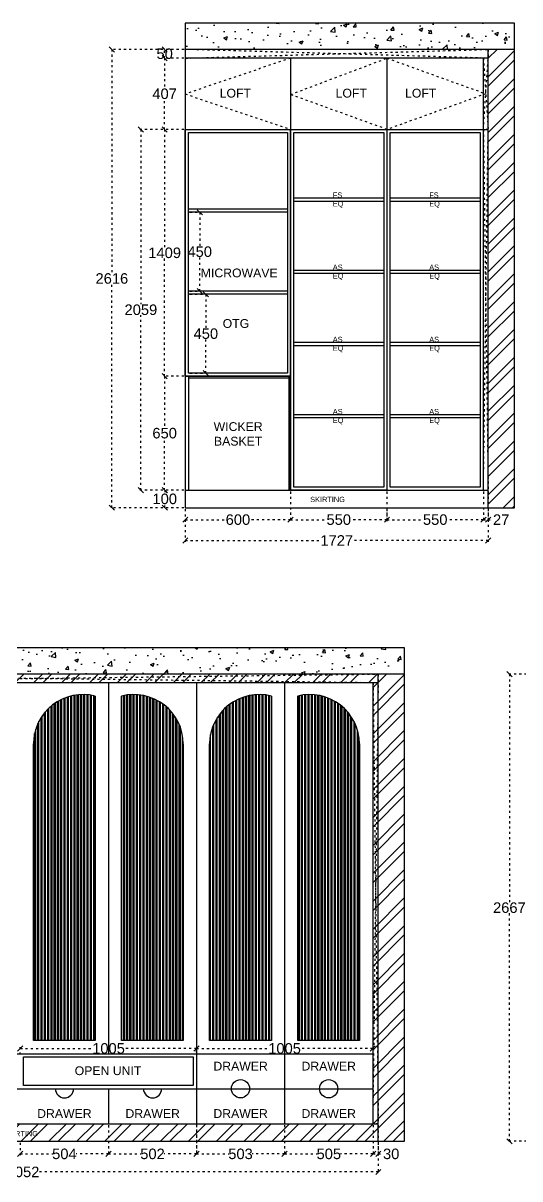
# Model space of a CAD drawing. Header units: millimetres. Extents: x 220712 to 1505573, y -354410 to 241923.
# Drawn here: x 273104 to 275936, y 112824 to 119421 of the extents above; entities that cross this region are included whole.
import ezdxf

# ---------------------------------------------------------------- set-up
doc = ezdxf.new("R2010")
doc.units = ezdxf.units.MM
doc.header["$MEASUREMENT"] = 0
doc.linetypes.add('ACAD_ISO03W100', pattern=[30, 12, -18])
doc.layers.add('Walls', color=253, linetype='Continuous')
doc.layers.add('Words', color=7, linetype='Continuous')
doc.styles.get("Standard").update_dxf_attribs({"font": 'arial.ttf'})
doc.dimstyles.get("Standard").update_dxf_attribs({"dimtxt": 60, "dimasz": 30, "dimexe": 7.75, "dimexo": 8.13, "dimgap": 0.63, "dimtad": 0, "dimtih": 1, "dimtoh": 1, "dimdec": 0, "dimzin": 0, "dimtxsty": 'Standard', "dimblk": 'OBLIQUE', "dimcen": 2.25, "dimclrd": 1, "dimclre": 1, "dimclrt": 1, "dimadec": 0, "dimazin": 0, "dimtfac": 1, "dimtdec": 0, "dimtofl": 0, "dimtmove": 0, "dimatfit": 3, "dimfxl": 1, "dimtolj": 1, "dimtzin": 0, "dimlwd": 30, "dimarcsym": 0})

# ---------------------------------------------------------------- blocks, each defined once
blk = doc.blocks.new('_Oblique')
at = {"color": 0, "linetype": 'ByBlock', "lineweight": -2}
blk.add_line((-0.5, -0.5), (0.5, 0.5), dxfattribs=at)
blk = doc.blocks.new('*D614')
at = {"layer": 'Defpoints', "color": 0, "linetype": 'ACAD_ISO03W100', "transparency": 16777216}
for p in [(273910.5, 118814), (274028.5, 118814), (274028.5, 117405)]:
    blk.add_point(p, dxfattribs=at)
at = {"layer": 'Walls', "color": 1, "linetype": 'ACAD_ISO03W100', "lineweight": -2, "transparency": 16777216}
for p, q in [((274020.4, 118814), (273902.8, 118814)), ((274020.4, 117405), (273902.8, 117405))]:
    blk.add_line(p, q, dxfattribs=at)
at = {"layer": 'Walls', "color": 1, "linetype": 'ACAD_ISO03W100', "lineweight": 30, "transparency": 16777216}
for p, q in [((273910.5, 118814), (273910.5, 118140.8)), ((273910.5, 117405), (273910.5, 118078.2))]:
    blk.add_line(p, q, dxfattribs=at)
at = {"layer": 'Walls', "color": 1, "linetype": 'ACAD_ISO03W100', "lineweight": 30, "transparency": 16777216, "xscale": 30, "yscale": 30, "zscale": 30}
for p, rotation in [((273910.5, 118814), 90), ((273910.5, 117405), 270)]:
    blk.add_blockref('_Oblique', p, dxfattribs=dict(at, rotation=rotation))
at = {"layer": 'Walls', "color": 1, "linetype": 'ACAD_ISO03W100', "transparency": 16777216, "insert": (273910.5, 118109.5), "char_height": 60, "attachment_point": 5}
blk.add_mtext('\\A1;1409', dxfattribs=at)
blk = doc.blocks.new('*D615')
at = {"layer": 'Defpoints', "color": 0, "linetype": 'ACAD_ISO03W100', "transparency": 16777216}
for p in [(274028.5, 117405), (273910.5, 116755), (274028.5, 116755)]:
    blk.add_point(p, dxfattribs=at)
at = {"layer": 'Walls', "color": 1, "linetype": 'ACAD_ISO03W100', "lineweight": -2, "transparency": 16777216}
for p, q in [((274020.4, 117405), (273902.8, 117405)), ((274020.4, 116755), (273902.8, 116755))]:
    blk.add_line(p, q, dxfattribs=at)
at = {"layer": 'Walls', "color": 1, "linetype": 'ACAD_ISO03W100', "lineweight": 30, "transparency": 16777216}
for p, q in [((273910.5, 117405), (273910.5, 117111.3)), ((273910.5, 116755), (273910.5, 117048.7))]:
    blk.add_line(p, q, dxfattribs=at)
at = {"layer": 'Walls', "color": 1, "linetype": 'ACAD_ISO03W100', "lineweight": 30, "transparency": 16777216, "xscale": 30, "yscale": 30, "zscale": 30}
for p, rotation in [((273910.5, 117405), 90), ((273910.5, 116755), 270)]:
    blk.add_blockref('_Oblique', p, dxfattribs=dict(at, rotation=rotation))
at = {"layer": 'Walls', "color": 1, "linetype": 'ACAD_ISO03W100', "transparency": 16777216, "insert": (273910.5, 117080), "char_height": 60, "attachment_point": 5}
blk.add_mtext('\\A1;650', dxfattribs=at)
blk = doc.blocks.new('*D616')
at = {"layer": 'Defpoints', "color": 0, "linetype": 'ACAD_ISO03W100', "transparency": 16777216}
for p in [(274028.5, 116755), (273911, 116655), (274028.5, 116655)]:
    blk.add_point(p, dxfattribs=at)
at = {"layer": 'Walls', "color": 1, "linetype": 'ACAD_ISO03W100', "lineweight": -2, "transparency": 16777216}
for p, q in [((274020.4, 116755), (273903.3, 116755)), ((274020.4, 116655), (273903.3, 116655))]:
    blk.add_line(p, q, dxfattribs=at)
at = {"layer": 'Walls', "color": 1, "linetype": 'ACAD_ISO03W100', "lineweight": 30, "transparency": 16777216}
for p, q in [((273911, 116755), (273911, 116736.3)), ((273911, 116655), (273911, 116673.7))]:
    blk.add_line(p, q, dxfattribs=at)
at = {"layer": 'Walls', "color": 1, "linetype": 'ACAD_ISO03W100', "lineweight": 30, "transparency": 16777216, "xscale": 30, "yscale": 30, "zscale": 30}
for p, rotation in [((273911, 116755), 90), ((273911, 116655), 270)]:
    blk.add_blockref('_Oblique', p, dxfattribs=dict(at, rotation=rotation))
at = {"layer": 'Walls', "color": 1, "linetype": 'ACAD_ISO03W100', "transparency": 16777216, "insert": (273911, 116705), "char_height": 60, "attachment_point": 5}
blk.add_mtext('\\A1;100', dxfattribs=at)
blk = doc.blocks.new('*D617')
at = {"layer": 'Defpoints', "color": 0, "linetype": 'ACAD_ISO03W100', "transparency": 16777216}
for p in [(274628.5, 116755), (274028.5, 116655), (274628.5, 116586.5)]:
    blk.add_point(p, dxfattribs=at)
at = {"layer": 'Walls', "color": 1, "linetype": 'ACAD_ISO03W100', "lineweight": -2, "transparency": 16777216}
for p, q in [((274628.5, 116746.9), (274628.5, 116578.8)), ((274028.5, 116646.9), (274028.5, 116578.8))]:
    blk.add_line(p, q, dxfattribs=at)
at = {"layer": 'Walls', "color": 1, "linetype": 'ACAD_ISO03W100', "lineweight": 30, "transparency": 16777216}
for p, q in [((274028.5, 116586.5), (274261.5, 116586.5)), ((274628.5, 116586.5), (274395.5, 116586.5))]:
    blk.add_line(p, q, dxfattribs=at)
at = {"layer": 'Walls', "color": 1, "linetype": 'ACAD_ISO03W100', "lineweight": 30, "transparency": 16777216, "xscale": 30, "yscale": 30, "zscale": 30, "rotation": 180}
blk.add_blockref('_Oblique', (274028.5, 116586.5), dxfattribs=at)
at = {"layer": 'Walls', "color": 1, "linetype": 'ACAD_ISO03W100', "lineweight": 30, "transparency": 16777216, "xscale": 30, "yscale": 30, "zscale": 30}
blk.add_blockref('_Oblique', (274628.5, 116586.5), dxfattribs=at)
at = {"layer": 'Walls', "color": 1, "linetype": 'ACAD_ISO03W100', "transparency": 16777216, "insert": (274328.5, 116586.5), "char_height": 60, "attachment_point": 5}
blk.add_mtext('\\A1;600', dxfattribs=at)
blk = doc.blocks.new('*D618')
at = {"layer": 'Defpoints', "color": 0, "linetype": 'ACAD_ISO03W100', "transparency": 16777216}
for p in [(274628.5, 116755), (275178.5, 116755), (275178.5, 116586.5)]:
    blk.add_point(p, dxfattribs=at)
at = {"layer": 'Walls', "color": 1, "linetype": 'ACAD_ISO03W100', "lineweight": -2, "transparency": 16777216}
for p, q in [((274628.5, 116746.9), (274628.5, 116578.8)), ((275178.5, 116746.9), (275178.5, 116578.8))]:
    blk.add_line(p, q, dxfattribs=at)
at = {"layer": 'Walls', "color": 1, "linetype": 'ACAD_ISO03W100', "lineweight": 30, "transparency": 16777216}
for p, q in [((274628.5, 116586.5), (274836.7, 116586.5)), ((275178.5, 116586.5), (274970.3, 116586.5))]:
    blk.add_line(p, q, dxfattribs=at)
at = {"layer": 'Walls', "color": 1, "linetype": 'ACAD_ISO03W100', "lineweight": 30, "transparency": 16777216, "xscale": 30, "yscale": 30, "zscale": 30, "rotation": 180}
blk.add_blockref('_Oblique', (274628.5, 116586.5), dxfattribs=at)
at = {"layer": 'Walls', "color": 1, "linetype": 'ACAD_ISO03W100', "lineweight": 30, "transparency": 16777216, "xscale": 30, "yscale": 30, "zscale": 30}
blk.add_blockref('_Oblique', (275178.5, 116586.5), dxfattribs=at)
at = {"layer": 'Walls', "color": 1, "linetype": 'ACAD_ISO03W100', "transparency": 16777216, "insert": (274903.5, 116586.5), "char_height": 60, "attachment_point": 5}
blk.add_mtext('\\A1;550', dxfattribs=at)
blk = doc.blocks.new('*D619')
at = {"layer": 'Defpoints', "color": 0, "linetype": 'ACAD_ISO03W100', "transparency": 16777216}
for p in [(275728.5, 116755), (275178.5, 116655), (275728.5, 116586.5)]:
    blk.add_point(p, dxfattribs=at)
at = {"layer": 'Walls', "color": 1, "linetype": 'ACAD_ISO03W100', "lineweight": -2, "transparency": 16777216}
for p, q in [((275728.5, 116746.9), (275728.5, 116578.8)), ((275178.5, 116646.9), (275178.5, 116578.8))]:
    blk.add_line(p, q, dxfattribs=at)
at = {"layer": 'Walls', "color": 1, "linetype": 'ACAD_ISO03W100', "lineweight": 30, "transparency": 16777216}
for p, q in [((275178.5, 116586.5), (275386.7, 116586.5)), ((275728.5, 116586.5), (275520.3, 116586.5))]:
    blk.add_line(p, q, dxfattribs=at)
at = {"layer": 'Walls', "color": 1, "linetype": 'ACAD_ISO03W100', "lineweight": 30, "transparency": 16777216, "xscale": 30, "yscale": 30, "zscale": 30, "rotation": 180}
blk.add_blockref('_Oblique', (275178.5, 116586.5), dxfattribs=at)
at = {"layer": 'Walls', "color": 1, "linetype": 'ACAD_ISO03W100', "lineweight": 30, "transparency": 16777216, "xscale": 30, "yscale": 30, "zscale": 30}
blk.add_blockref('_Oblique', (275728.5, 116586.5), dxfattribs=at)
at = {"layer": 'Walls', "color": 1, "linetype": 'ACAD_ISO03W100', "transparency": 16777216, "insert": (275453.5, 116586.5), "char_height": 60, "attachment_point": 5}
blk.add_mtext('\\A1;550', dxfattribs=at)
blk = doc.blocks.new('*D620')
at = {"layer": 'Defpoints', "color": 0, "linetype": 'ACAD_ISO03W100', "transparency": 16777216}
for p in [(275728.5, 116755), (275755.5, 116755), (275755.5, 116586.5)]:
    blk.add_point(p, dxfattribs=at)
at = {"layer": 'Walls', "color": 1, "linetype": 'ACAD_ISO03W100', "lineweight": -2, "transparency": 16777216}
for p, q in [((275728.5, 116746.9), (275728.5, 116578.8)), ((275755.5, 116746.9), (275755.5, 116578.8))]:
    blk.add_line(p, q, dxfattribs=at)
at = {"layer": 'Walls', "color": 1, "linetype": 'ACAD_ISO03W100', "lineweight": 30, "transparency": 16777216}
for p, q in [((275728.5, 116586.5), (275755.5, 116586.5)), ((275755.5, 116586.5), (275785.5, 116586.5))]:
    blk.add_line(p, q, dxfattribs=at)
at = {"layer": 'Walls', "color": 1, "linetype": 'ACAD_ISO03W100', "lineweight": 30, "transparency": 16777216, "xscale": 30, "yscale": 30, "zscale": 30, "rotation": 180}
blk.add_blockref('_Oblique', (275728.5, 116586.5), dxfattribs=at)
at = {"layer": 'Walls', "color": 1, "linetype": 'ACAD_ISO03W100', "lineweight": 30, "transparency": 16777216, "xscale": 30, "yscale": 30, "zscale": 30}
blk.add_blockref('_Oblique', (275755.5, 116586.5), dxfattribs=at)
at = {"layer": 'Walls', "color": 1, "linetype": 'ACAD_ISO03W100', "transparency": 16777216, "insert": (275829.6, 116586.5), "char_height": 60, "attachment_point": 5}
blk.add_mtext('\\A1;27', dxfattribs=at)
blk = doc.blocks.new('*D621')
at = {"layer": 'Defpoints', "color": 0, "linetype": 'ACAD_ISO03W100', "transparency": 16777216}
for p in [(273910.5, 119221), (274028.5, 119221), (274028.5, 118814)]:
    blk.add_point(p, dxfattribs=at)
at = {"layer": 'Walls', "color": 1, "linetype": 'ACAD_ISO03W100', "lineweight": -2, "transparency": 16777216}
for p, q in [((274020.4, 119221), (273902.8, 119221)), ((274020.4, 118814), (273902.8, 118814))]:
    blk.add_line(p, q, dxfattribs=at)
at = {"layer": 'Walls', "color": 1, "linetype": 'ACAD_ISO03W100', "lineweight": 30, "transparency": 16777216}
for p, q in [((273910.5, 119221), (273910.5, 119048.8)), ((273910.5, 118814), (273910.5, 118986.2))]:
    blk.add_line(p, q, dxfattribs=at)
at = {"layer": 'Walls', "color": 1, "linetype": 'ACAD_ISO03W100', "lineweight": 30, "transparency": 16777216, "xscale": 30, "yscale": 30, "zscale": 30}
for p, rotation in [((273910.5, 119221), 90), ((273910.5, 118814), 270)]:
    blk.add_blockref('_Oblique', p, dxfattribs=dict(at, rotation=rotation))
at = {"layer": 'Walls', "color": 1, "linetype": 'ACAD_ISO03W100', "transparency": 16777216, "insert": (273910.5, 119017.5), "char_height": 60, "attachment_point": 5}
blk.add_mtext('\\A1;407', dxfattribs=at)
blk = doc.blocks.new('*D612')
at = {"layer": 'Defpoints', "color": 0, "linetype": 'ACAD_ISO03W100', "transparency": 16777216}
for p in [(273910.5, 119271), (274028.5, 119221), (274029.9, 119271)]:
    blk.add_point(p, dxfattribs=at)
at = {"layer": 'Walls', "color": 1, "linetype": 'ACAD_ISO03W100', "lineweight": -2, "transparency": 16777216}
for p, q in [((274021.8, 119271), (273902.8, 119271)), ((274020.4, 119221), (273902.8, 119221))]:
    blk.add_line(p, q, dxfattribs=at)
at = {"layer": 'Walls', "color": 1, "linetype": 'ACAD_ISO03W100', "lineweight": 30, "transparency": 16777216}
blk.add_line((273910.5, 119221), (273910.5, 119271), dxfattribs=at)
at = {"layer": 'Walls', "color": 1, "linetype": 'ACAD_ISO03W100', "lineweight": 30, "transparency": 16777216, "xscale": 30, "yscale": 30, "zscale": 30}
for p, rotation in [((273910.5, 119271), 90), ((273910.5, 119221), 270)]:
    blk.add_blockref('_Oblique', p, dxfattribs=dict(at, rotation=rotation))
at = {"layer": 'Walls', "color": 1, "linetype": 'ACAD_ISO03W100', "transparency": 16777216, "insert": (273910.5, 119246), "char_height": 60, "attachment_point": 5}
blk.add_mtext('\\A1;50', dxfattribs=at)
blk = doc.blocks.new('*D611')
at = {"layer": 'Defpoints', "color": 0, "linetype": 'ACAD_ISO03W100', "transparency": 16777216}
for p in [(274028.5, 118814), (273775, 116755), (274028.5, 116755)]:
    blk.add_point(p, dxfattribs=at)
at = {"layer": 'Walls', "color": 1, "linetype": 'ACAD_ISO03W100', "lineweight": -2, "transparency": 16777216}
for p, q in [((274020.4, 118814), (273767.3, 118814)), ((274020.4, 116755), (273767.3, 116755))]:
    blk.add_line(p, q, dxfattribs=at)
at = {"layer": 'Walls', "color": 1, "linetype": 'ACAD_ISO03W100', "lineweight": 30, "transparency": 16777216}
for p, q in [((273775, 118814), (273775, 117815.8)), ((273775, 116755), (273775, 117753.2))]:
    blk.add_line(p, q, dxfattribs=at)
at = {"layer": 'Walls', "color": 1, "linetype": 'ACAD_ISO03W100', "lineweight": 30, "transparency": 16777216, "xscale": 30, "yscale": 30, "zscale": 30}
for p, rotation in [((273775, 118814), 90), ((273775, 116755), 270)]:
    blk.add_blockref('_Oblique', p, dxfattribs=dict(at, rotation=rotation))
at = {"layer": 'Walls', "color": 1, "linetype": 'ACAD_ISO03W100', "transparency": 16777216, "insert": (273775, 117784.5), "char_height": 60, "attachment_point": 5}
blk.add_mtext('\\A1;2059', dxfattribs=at)
blk = doc.blocks.new('*D613')
at = {"layer": 'Defpoints', "color": 0, "linetype": 'ACAD_ISO03W100', "transparency": 16777216}
for p in [(273609.5, 119271), (274028.5, 119271), (274028.5, 116655)]:
    blk.add_point(p, dxfattribs=at)
at = {"layer": 'Walls', "color": 1, "linetype": 'ACAD_ISO03W100', "lineweight": -2, "transparency": 16777216}
for p, q in [((274020.4, 119271), (273601.8, 119271)), ((274020.4, 116655), (273601.8, 116655))]:
    blk.add_line(p, q, dxfattribs=at)
at = {"layer": 'Walls', "color": 1, "linetype": 'ACAD_ISO03W100', "lineweight": 30, "transparency": 16777216}
for p, q in [((273609.5, 119271), (273609.5, 117994.3)), ((273609.5, 116655), (273609.5, 117931.7))]:
    blk.add_line(p, q, dxfattribs=at)
at = {"layer": 'Walls', "color": 1, "linetype": 'ACAD_ISO03W100', "lineweight": 30, "transparency": 16777216, "xscale": 30, "yscale": 30, "zscale": 30}
for p, rotation in [((273609.5, 119271), 90), ((273609.5, 116655), 270)]:
    blk.add_blockref('_Oblique', p, dxfattribs=dict(at, rotation=rotation))
at = {"layer": 'Walls', "color": 1, "linetype": 'ACAD_ISO03W100', "transparency": 16777216, "insert": (273609.5, 117963), "char_height": 60, "attachment_point": 5}
blk.add_mtext('\\A1;2616', dxfattribs=at)
blk = doc.blocks.new('*D623')
at = {"layer": 'Defpoints', "color": 0, "linetype": 'ACAD_ISO03W100', "transparency": 16777216}
for p in [(274028.5, 116655), (275755.5, 116655), (275755.5, 116468)]:
    blk.add_point(p, dxfattribs=at)
at = {"layer": 'Walls', "color": 1, "linetype": 'ACAD_ISO03W100', "lineweight": -2, "transparency": 16777216}
for p, q in [((274028.5, 116646.9), (274028.5, 116460.2)), ((275755.5, 116646.9), (275755.5, 116460.2))]:
    blk.add_line(p, q, dxfattribs=at)
at = {"layer": 'Walls', "color": 1, "linetype": 'ACAD_ISO03W100', "lineweight": 30, "transparency": 16777216}
for p, q in [((274028.5, 116468), (274804.6, 116468)), ((275755.5, 116468), (274979.4, 116468))]:
    blk.add_line(p, q, dxfattribs=at)
at = {"layer": 'Walls', "color": 1, "linetype": 'ACAD_ISO03W100', "lineweight": 30, "transparency": 16777216, "xscale": 30, "yscale": 30, "zscale": 30, "rotation": 180}
blk.add_blockref('_Oblique', (274028.5, 116468), dxfattribs=at)
at = {"layer": 'Walls', "color": 1, "linetype": 'ACAD_ISO03W100', "lineweight": 30, "transparency": 16777216, "xscale": 30, "yscale": 30, "zscale": 30}
blk.add_blockref('_Oblique', (275755.5, 116468), dxfattribs=at)
at = {"layer": 'Walls', "color": 1, "linetype": 'ACAD_ISO03W100', "transparency": 16777216, "insert": (274892, 116468), "char_height": 60, "attachment_point": 5}
blk.add_mtext('\\A1;1727', dxfattribs=at)
blk = doc.blocks.new('*D747')
at = {"layer": 'Defpoints', "color": 0, "linetype": 'ACAD_ISO03W100', "transparency": 16777216}
for p in [(273590.5, 113138), (273087, 113038), (273590.5, 112966)]:
    blk.add_point(p, dxfattribs=at)
at = {"layer": 'Walls', "color": 1, "linetype": 'ACAD_ISO03W100', "lineweight": -2, "transparency": 16777216}
for p, q in [((273590.5, 113129.87), (273590.5, 112958.25)), ((273087, 113029.87), (273087, 112958.25))]:
    blk.add_line(p, q, dxfattribs=at)
at = {"layer": 'Walls', "color": 1, "linetype": 'ACAD_ISO03W100', "lineweight": 30, "transparency": 16777216}
for p, q in [((273087, 112966), (273271.960382, 112966)), ((273590.5, 112966), (273405.539618, 112966))]:
    blk.add_line(p, q, dxfattribs=at)
at = {"layer": 'Walls', "color": 1, "linetype": 'ACAD_ISO03W100', "lineweight": 30, "transparency": 16777216, "xscale": 30, "yscale": 30, "zscale": 30, "rotation": 180}
blk.add_blockref('_Oblique', (273087, 112966), dxfattribs=at)
at = {"layer": 'Walls', "color": 1, "linetype": 'ACAD_ISO03W100', "lineweight": 30, "transparency": 16777216, "xscale": 30, "yscale": 30, "zscale": 30}
blk.add_blockref('_Oblique', (273590.5, 112966), dxfattribs=at)
at = {"layer": 'Walls', "color": 1, "linetype": 'ACAD_ISO03W100', "transparency": 16777216, "insert": (273338.75, 112966), "char_height": 60, "attachment_point": 5}
blk.add_mtext('\\A1;504', dxfattribs=at)
blk = doc.blocks.new('*D748')
at = {"layer": 'Defpoints', "color": 0, "linetype": 'ACAD_ISO03W100', "transparency": 16777216}
for p in [(274092, 113234.3), (273590.5, 113138), (274092, 112966)]:
    blk.add_point(p, dxfattribs=at)
at = {"layer": 'Walls', "color": 1, "linetype": 'ACAD_ISO03W100', "lineweight": -2, "transparency": 16777216}
for p, q in [((274092, 113226.1), (274092, 112958.2)), ((273590.5, 113129.9), (273590.5, 112958.2))]:
    blk.add_line(p, q, dxfattribs=at)
at = {"layer": 'Walls', "color": 1, "linetype": 'ACAD_ISO03W100', "lineweight": 30, "transparency": 16777216}
for p, q in [((273590.5, 112966), (273774.6, 112966)), ((274092, 112966), (273907.9, 112966))]:
    blk.add_line(p, q, dxfattribs=at)
at = {"layer": 'Walls', "color": 1, "linetype": 'ACAD_ISO03W100', "lineweight": 30, "transparency": 16777216, "xscale": 30, "yscale": 30, "zscale": 30, "rotation": 180}
blk.add_blockref('_Oblique', (273590.5, 112966), dxfattribs=at)
at = {"layer": 'Walls', "color": 1, "linetype": 'ACAD_ISO03W100', "lineweight": 30, "transparency": 16777216, "xscale": 30, "yscale": 30, "zscale": 30}
blk.add_blockref('_Oblique', (274092, 112966), dxfattribs=at)
at = {"layer": 'Walls', "color": 1, "linetype": 'ACAD_ISO03W100', "transparency": 16777216, "insert": (273841.3, 112966), "char_height": 60, "attachment_point": 5}
blk.add_mtext('\\A1;502', dxfattribs=at)
blk = doc.blocks.new('*D749')
at = {"layer": 'Defpoints', "color": 0, "linetype": 'ACAD_ISO03W100', "transparency": 16777216}
for p in [(274092, 113138), (274594.5, 113138), (274594.5, 112966)]:
    blk.add_point(p, dxfattribs=at)
at = {"layer": 'Walls', "color": 1, "linetype": 'ACAD_ISO03W100', "lineweight": -2, "transparency": 16777216}
for p, q in [((274092, 113129.9), (274092, 112958.2)), ((274594.5, 113129.9), (274594.5, 112958.2))]:
    blk.add_line(p, q, dxfattribs=at)
at = {"layer": 'Walls', "color": 1, "linetype": 'ACAD_ISO03W100', "lineweight": 30, "transparency": 16777216}
for p, q in [((274092, 112966), (274276.3, 112966)), ((274594.5, 112966), (274410.2, 112966))]:
    blk.add_line(p, q, dxfattribs=at)
at = {"layer": 'Walls', "color": 1, "linetype": 'ACAD_ISO03W100', "lineweight": 30, "transparency": 16777216, "xscale": 30, "yscale": 30, "zscale": 30, "rotation": 180}
blk.add_blockref('_Oblique', (274092, 112966), dxfattribs=at)
at = {"layer": 'Walls', "color": 1, "linetype": 'ACAD_ISO03W100', "lineweight": 30, "transparency": 16777216, "xscale": 30, "yscale": 30, "zscale": 30}
blk.add_blockref('_Oblique', (274594.5, 112966), dxfattribs=at)
at = {"layer": 'Walls', "color": 1, "linetype": 'ACAD_ISO03W100', "transparency": 16777216, "insert": (274343.3, 112966), "char_height": 60, "attachment_point": 5}
blk.add_mtext('\\A1;503', dxfattribs=at)
blk = doc.blocks.new('*D750')
at = {"layer": 'Defpoints', "color": 0, "linetype": 'ACAD_ISO03W100', "transparency": 16777216}
for p in [(274594.5, 113138), (275099, 113138), (275099, 112966)]:
    blk.add_point(p, dxfattribs=at)
at = {"layer": 'Walls', "color": 1, "linetype": 'ACAD_ISO03W100', "lineweight": -2, "transparency": 16777216}
for p, q in [((274594.5, 113129.9), (274594.5, 112958.2)), ((275099, 113129.9), (275099, 112958.2))]:
    blk.add_line(p, q, dxfattribs=at)
at = {"layer": 'Walls', "color": 1, "linetype": 'ACAD_ISO03W100', "lineweight": 30, "transparency": 16777216}
for p, q in [((274594.5, 112966), (274779.6, 112966)), ((275099, 112966), (274913.9, 112966))]:
    blk.add_line(p, q, dxfattribs=at)
at = {"layer": 'Walls', "color": 1, "linetype": 'ACAD_ISO03W100', "lineweight": 30, "transparency": 16777216, "xscale": 30, "yscale": 30, "zscale": 30, "rotation": 180}
blk.add_blockref('_Oblique', (274594.5, 112966), dxfattribs=at)
at = {"layer": 'Walls', "color": 1, "linetype": 'ACAD_ISO03W100', "lineweight": 30, "transparency": 16777216, "xscale": 30, "yscale": 30, "zscale": 30}
blk.add_blockref('_Oblique', (275099, 112966), dxfattribs=at)
at = {"layer": 'Walls', "color": 1, "linetype": 'ACAD_ISO03W100', "transparency": 16777216, "insert": (274846.8, 112966), "char_height": 60, "attachment_point": 5}
blk.add_mtext('\\A1;505', dxfattribs=at)
blk = doc.blocks.new('*D751')
at = {"layer": 'Defpoints', "color": 0, "linetype": 'ACAD_ISO03W100', "transparency": 16777216}
for p in [(275099, 113138), (275129, 113138), (275129, 112966)]:
    blk.add_point(p, dxfattribs=at)
at = {"layer": 'Walls', "color": 1, "linetype": 'ACAD_ISO03W100', "lineweight": -2, "transparency": 16777216}
for p, q in [((275099, 113129.9), (275099, 112958.2)), ((275129, 113129.9), (275129, 112958.2))]:
    blk.add_line(p, q, dxfattribs=at)
at = {"layer": 'Walls', "color": 1, "linetype": 'ACAD_ISO03W100', "lineweight": 30, "transparency": 16777216}
for p, q in [((275099, 112966), (275129, 112966)), ((275129, 112966), (275159, 112966))]:
    blk.add_line(p, q, dxfattribs=at)
at = {"layer": 'Walls', "color": 1, "linetype": 'ACAD_ISO03W100', "lineweight": 30, "transparency": 16777216, "xscale": 30, "yscale": 30, "zscale": 30, "rotation": 180}
blk.add_blockref('_Oblique', (275099, 112966), dxfattribs=at)
at = {"layer": 'Walls', "color": 1, "linetype": 'ACAD_ISO03W100', "lineweight": 30, "transparency": 16777216, "xscale": 30, "yscale": 30, "zscale": 30}
blk.add_blockref('_Oblique', (275129, 112966), dxfattribs=at)
at = {"layer": 'Walls', "color": 1, "linetype": 'ACAD_ISO03W100', "transparency": 16777216, "insert": (275202.5, 112966), "char_height": 60, "attachment_point": 5}
blk.add_mtext('\\A1;30', dxfattribs=at)
blk = doc.blocks.new('*D752')
at = {"layer": 'Defpoints', "color": 0, "linetype": 'ACAD_ISO03W100', "transparency": 16777216}
for p in [(271077, 113038), (275129, 113038), (275129, 112863)]:
    blk.add_point(p, dxfattribs=at)
at = {"layer": 'Walls', "color": 1, "linetype": 'ACAD_ISO03W100', "lineweight": -2, "transparency": 16777216}
for p, q in [((271077, 113029.9), (271077, 112855.2)), ((275129, 113029.9), (275129, 112855.2))]:
    blk.add_line(p, q, dxfattribs=at)
at = {"layer": 'Walls', "color": 1, "linetype": 'ACAD_ISO03W100', "lineweight": 30, "transparency": 16777216}
for p, q in [((271077, 112863), (273011.9, 112863)), ((275129, 112863), (273194.1, 112863))]:
    blk.add_line(p, q, dxfattribs=at)
at = {"layer": 'Walls', "color": 1, "linetype": 'ACAD_ISO03W100', "lineweight": 30, "transparency": 16777216, "xscale": 30, "yscale": 30, "zscale": 30, "rotation": 180}
blk.add_blockref('_Oblique', (271077, 112863), dxfattribs=at)
at = {"layer": 'Walls', "color": 1, "linetype": 'ACAD_ISO03W100', "lineweight": 30, "transparency": 16777216, "xscale": 30, "yscale": 30, "zscale": 30}
blk.add_blockref('_Oblique', (275129, 112863), dxfattribs=at)
at = {"layer": 'Walls', "color": 1, "linetype": 'ACAD_ISO03W100', "transparency": 16777216, "insert": (273103, 112863), "char_height": 60, "attachment_point": 5}
blk.add_mtext('\\A1;4052', dxfattribs=at)
blk = doc.blocks.new('*D755')
at = {"layer": 'Defpoints', "color": 0, "linetype": 'ACAD_ISO03W100', "transparency": 16777216}
for p in [(274092, 113568), (273087, 113525.5), (274092, 113538)]:
    blk.add_point(p, dxfattribs=at)
at = {"layer": 'Walls', "color": 1, "linetype": 'ACAD_ISO03W100', "lineweight": -2, "transparency": 16777216}
for p, q in [((273087, 113533.6), (273087, 113575.8)), ((274092, 113546.1), (274092, 113575.8))]:
    blk.add_line(p, q, dxfattribs=at)
at = {"layer": 'Walls', "color": 1, "linetype": 'ACAD_ISO03W100', "lineweight": 30, "transparency": 16777216}
for p, q in [((273087, 113568), (273502.9, 113568)), ((274092, 113568), (273678.1, 113568))]:
    blk.add_line(p, q, dxfattribs=at)
at = {"layer": 'Walls', "color": 1, "linetype": 'ACAD_ISO03W100', "lineweight": 30, "transparency": 16777216, "xscale": 30, "yscale": 30, "zscale": 30, "rotation": 180}
blk.add_blockref('_Oblique', (273087, 113568), dxfattribs=at)
at = {"layer": 'Walls', "color": 1, "linetype": 'ACAD_ISO03W100', "lineweight": 30, "transparency": 16777216, "xscale": 30, "yscale": 30, "zscale": 30}
blk.add_blockref('_Oblique', (274092, 113568), dxfattribs=at)
at = {"layer": 'Walls', "color": 1, "linetype": 'ACAD_ISO03W100', "transparency": 16777216, "insert": (273590.5, 113568), "char_height": 60, "attachment_point": 5}
blk.add_mtext('\\A1;1005', dxfattribs=at)
blk = doc.blocks.new('*D757')
at = {"layer": 'Defpoints', "color": 0, "linetype": 'ACAD_ISO03W100', "transparency": 16777216}
for p in [(275876.5, 115705), (276163, 115705), (276163, 113038)]:
    blk.add_point(p, dxfattribs=at)
at = {"layer": 'Walls', "color": 1, "linetype": 'ACAD_ISO03W100', "lineweight": -2, "transparency": 16777216}
for p, q in [((276154.9, 115705), (275868.8, 115705)), ((276154.9, 113038), (275868.8, 113038))]:
    blk.add_line(p, q, dxfattribs=at)
at = {"layer": 'Walls', "color": 1, "linetype": 'ACAD_ISO03W100', "lineweight": 30, "transparency": 16777216}
for p, q in [((275876.5, 115705), (275876.5, 114402.8)), ((275876.5, 113038), (275876.5, 114340.2))]:
    blk.add_line(p, q, dxfattribs=at)
at = {"layer": 'Walls', "color": 1, "linetype": 'ACAD_ISO03W100', "lineweight": 30, "transparency": 16777216, "xscale": 30, "yscale": 30, "zscale": 30}
for p, rotation in [((275876.5, 115705), 90), ((275876.5, 113038), 270)]:
    blk.add_blockref('_Oblique', p, dxfattribs=dict(at, rotation=rotation))
at = {"layer": 'Walls', "color": 1, "linetype": 'ACAD_ISO03W100', "transparency": 16777216, "insert": (275876.5, 114371.5), "char_height": 60, "attachment_point": 5}
blk.add_mtext('\\A1;2667', dxfattribs=at)
blk = doc.blocks.new('*D893')
at = {"layer": 'Defpoints', "color": 0, "linetype": 'ACAD_ISO03W100', "transparency": 16777216}
for p in [(274046.5, 117873), (274046.5, 117423), (274145.5, 117423)]:
    blk.add_point(p, dxfattribs=at)
at = {"layer": 'Walls', "color": 1, "linetype": 'ACAD_ISO03W100', "lineweight": -2, "transparency": 16777216}
for p, q in [((274054.6, 117873), (274153.3, 117873)), ((274054.6, 117423), (274153.3, 117423))]:
    blk.add_line(p, q, dxfattribs=at)
at = {"layer": 'Walls', "color": 1, "linetype": 'ACAD_ISO03W100', "lineweight": 30, "transparency": 16777216}
for p, q in [((274145.5, 117873), (274145.5, 117679.3)), ((274145.5, 117423), (274145.5, 117616.7))]:
    blk.add_line(p, q, dxfattribs=at)
at = {"layer": 'Walls', "color": 1, "linetype": 'ACAD_ISO03W100', "lineweight": 30, "transparency": 16777216, "xscale": 30, "yscale": 30, "zscale": 30}
for p, rotation in [((274145.5, 117873), 90), ((274145.5, 117423), 270)]:
    blk.add_blockref('_Oblique', p, dxfattribs=dict(at, rotation=rotation))
at = {"layer": 'Walls', "color": 1, "linetype": 'ACAD_ISO03W100', "transparency": 16777216, "insert": (274145.5, 117648), "char_height": 60, "attachment_point": 5}
blk.add_mtext('\\A1;450', dxfattribs=at)
blk = doc.blocks.new('*D894')
at = {"layer": 'Defpoints', "color": 0, "linetype": 'ACAD_ISO03W100', "transparency": 16777216}
for p in [(274046.5, 118341), (274110.5, 118341), (274046.5, 117891)]:
    blk.add_point(p, dxfattribs=at)
at = {"layer": 'Walls', "color": 1, "linetype": 'ACAD_ISO03W100', "lineweight": -2, "transparency": 16777216}
for p, q in [((274054.6, 118341), (274118.3, 118341)), ((274054.6, 117891), (274118.3, 117891))]:
    blk.add_line(p, q, dxfattribs=at)
at = {"layer": 'Walls', "color": 1, "linetype": 'ACAD_ISO03W100', "lineweight": 30, "transparency": 16777216}
for p, q in [((274110.5, 118341), (274110.5, 118147.3)), ((274110.5, 117891), (274110.5, 118084.7))]:
    blk.add_line(p, q, dxfattribs=at)
at = {"layer": 'Walls', "color": 1, "linetype": 'ACAD_ISO03W100', "lineweight": 30, "transparency": 16777216, "xscale": 30, "yscale": 30, "zscale": 30}
for p, rotation in [((274110.5, 118341), 90), ((274110.5, 117891), 270)]:
    blk.add_blockref('_Oblique', p, dxfattribs=dict(at, rotation=rotation))
at = {"layer": 'Walls', "color": 1, "linetype": 'ACAD_ISO03W100', "transparency": 16777216, "insert": (274110.5, 118116), "char_height": 60, "attachment_point": 5}
blk.add_mtext('\\A1;450', dxfattribs=at)
blk = doc.blocks.new('*D904')
at = {"layer": 'Defpoints', "color": 0, "linetype": 'ACAD_ISO03W100', "transparency": 16777216}
for p in [(275097, 113568), (275097, 113568), (274092, 113538)]:
    blk.add_point(p, dxfattribs=at)
at = {"layer": 'Walls', "color": 1, "linetype": 'ACAD_ISO03W100', "lineweight": -2, "transparency": 16777216}
for p, q in [((274092, 113546.1), (274092, 113575.8)), ((275097, 113576.1), (275097, 113575.8))]:
    blk.add_line(p, q, dxfattribs=at)
at = {"layer": 'Walls', "color": 1, "linetype": 'ACAD_ISO03W100', "lineweight": 30, "transparency": 16777216}
for p, q in [((274092, 113568), (274506.9, 113568)), ((275097, 113568), (274682.1, 113568))]:
    blk.add_line(p, q, dxfattribs=at)
at = {"layer": 'Walls', "color": 1, "linetype": 'ACAD_ISO03W100', "lineweight": 30, "transparency": 16777216, "xscale": 30, "yscale": 30, "zscale": 30, "rotation": 180}
blk.add_blockref('_Oblique', (274092, 113568), dxfattribs=at)
at = {"layer": 'Walls', "color": 1, "linetype": 'ACAD_ISO03W100', "lineweight": 30, "transparency": 16777216, "xscale": 30, "yscale": 30, "zscale": 30}
blk.add_blockref('_Oblique', (275097, 113568), dxfattribs=at)
at = {"layer": 'Walls', "color": 1, "linetype": 'ACAD_ISO03W100', "transparency": 16777216, "insert": (274594.5, 113568), "char_height": 60, "attachment_point": 5}
blk.add_mtext('\\A1;1005', dxfattribs=at)

msp = doc.modelspace()

# ---------------------------------------------------------------- hatches: boundary and pattern name
at = {"layer": 'Walls', "linetype": 'ACAD_ISO03W100', "true_color": 0xc7c8ca}
h = msp.add_hatch(dxfattribs=at)
h.set_pattern_fill('AR-CONC', color=9, scale=30)
h.set_pattern_definition([(50, (2951.5, 0), (215.17805, -18.82564), [22.5, -247.5]), (355, (2951.5, 0), (-41.6254, 225.65764), [18, -198]), (100.451444, (2969.43, -1.57), (173.55265, 206.832), [19.12206, -210.34263]), (46.1842, (2951.5, 60), (320.1724, -49.65578), [33.75, -371.25]), (96.63564, (2978.18, 55.86), (280.3986, 292.23558), [28.6831, -315.51413]), (351.18416, (2951.5, 60), (280.3986, 292.23558), [27, -297]), (21, (2981.5, 45), (179.07212, -120.78567), [22.5, -247.5]), (326, (2981.5, 45), (72.9946, 217.54501), [18, -198]), (71.451445, (2996.42, 34.93), (252.06671, 96.75935), [19.12206, -210.34263]), (37.5, (2951.5, 0), (3.647957, 99.868156), [0, -195.6, 0, -201, 0, -198.75]), (7.5, (2951.5, 0), (78.92086, 118.323514), [0, -114.6, 0, -191.1, 0, -75.75]), (327.5, (2884.6, 0), (160.14673, -6.766462), [0, -75, 0, -234, 0, -310.5]), (317.5, (2854.6, 0), (174.95585, 30.031495), [0, -97.5, 0, -155.4, 0, -220.5])])
h.paths.add_polyline_path([(275905.5, 119421), (274028.5, 119421), (274028.5, 119271), (275905.5, 119271)])
h = msp.add_hatch(dxfattribs=at)
h.set_pattern_fill('ANSI32', color=9, scale=300)
h.set_pattern_definition([(45, (2951.5, 0), (-79.549513, 79.549513), []), (45, (3004.53, 0), (-79.549513, 79.549513), [])])
h.paths.add_polyline_path([(275905.5, 119271), (275755.5, 119271), (275755.5, 119221), (275755.5, 116655), (275905.5, 116655)])
h = msp.add_hatch(dxfattribs=at)
h.set_pattern_fill('AR-CONC', color=9, scale=30)
h.set_pattern_definition([(50, (0, 0), (215.17805, -18.82564), [22.5, -247.5]), (355, (0, 0), (-41.6254, 225.65764), [18, -198]), (100.451444, (17.93, -1.57), (173.55265, 206.832), [19.12206, -210.34263]), (46.1842, (0, 60), (320.1724, -49.65578), [33.75, -371.25]), (96.63564, (26.68, 55.86), (280.3986, 292.23558), [28.6831, -315.51413]), (351.18416, (0, 60), (280.3986, 292.23558), [27, -297]), (21, (30, 45), (179.07212, -120.78567), [22.5, -247.5]), (326, (30, 45), (72.9946, 217.54501), [18, -198]), (71.451445, (44.92, 34.93), (252.06671, 96.75935), [19.12206, -210.34263]), (37.5, (0, 0), (3.647957, 99.868156), [0, -195.6, 0, -201, 0, -198.75]), (7.5, (0, 0), (78.92086, 118.323514), [0, -114.6, 0, -191.1, 0, -75.75]), (327.5, (-66.9, 0), (160.14673, -6.766462), [0, -75, 0, -234, 0, -310.5]), (317.5, (-96.9, 0), (174.95585, 30.031495), [0, -97.5, 0, -155.4, 0, -220.5])])
h.paths.add_polyline_path([(275279, 115855), (271077, 115855), (271077, 115705), (275279, 115705)])
h.paths.add_polyline_path([(270984.2, 115672.7), (271107.4, 115672.7), (271107.4, 115796.4), (270984.2, 115796.4)], flags=9)
h = msp.add_hatch(dxfattribs=at)
h.set_pattern_fill('ANSI32', color=9, scale=300)
h.paths.add_polyline_path([(275279, 115705), (271077, 115705), (271077, 115655), (272082, 115655), (275099, 115655), (275099, 113138), (271077, 113138), (271077, 113038), (275279, 113038)])
h.paths.add_polyline_path([(272980.6, 113050.1), (273193.5, 113050.1), (273193.5, 113112), (272980.6, 113112)], flags=24)
at = {"layer": 'Walls', "linetype": 'ACAD_ISO03W100', "true_color": 0xadddf7}
h = msp.add_hatch(dxfattribs=at)
h.set_pattern_fill('ANSI32', color=141, scale=50, angle=45)
h.paths.add_polyline_path([(271504.5, 115580, 0.490006), (271152, 115303.4), (271152, 113613), (271504.5, 113613)])
h.paths.add_polyline_path([(272007, 115306.7, 0.486398), (271654.5, 115580), (271654.5, 113613), (272007, 113613)])
h.paths.add_polyline_path([(273514.5, 115580, 0.490006), (273162, 115303.4), (273162, 113613), (273514.5, 113613)])
h.paths.add_polyline_path([(274017, 115306.7, 0.486398), (273664.5, 115580), (273664.5, 113613), (274017, 113613)])
at = {"layer": 'Walls', "linetype": 'ACAD_ISO03W100', "true_color": 0xc7c8ca}
h = msp.add_hatch(dxfattribs=at)
h.set_pattern_fill('ANSI32', color=9, scale=50, angle=45)
h.set_pattern_definition([(90, (2010, 0), (-18.75, 0), []), (90, (2016.25, 6.25), (-18.75, 0), [])])
h.paths.add_polyline_path([(274519.5, 115580, 0.490006), (274167, 115303.4), (274167, 113613), (274519.5, 113613)])
h.paths.add_polyline_path([(275022, 115306.7, 0.486398), (274669.5, 115580), (274669.5, 113613), (275022, 113613)])

# ---------------------------------------------------------------- linework, layer by layer
at = {"layer": 'Walls', "color": 18, "true_color": 0x000000}
for p, q in [((274028.5, 119421), (274028.5, 116655)), ((275905.5, 119421), (274028.5, 119421)), ((275905.5, 116655), (275905.5, 119421)), ((275905.5, 119271), (274028.5, 119271)), ((275755.5, 119221), (274028.5, 119221)), ((274628.5, 119221), (274628.5, 116755)), ((275178.5, 119221), (275178.5, 116755)), ((275728.5, 116755), (275728.5, 119221)), ((275755.5, 116655), (275755.5, 119271)), ((274028.5, 118814), (275755.5, 118814)), ((274046.5, 118796), (274610.5, 118796)), ((274046.5, 117423), (274046.5, 118796)), ((274610.5, 118796), (274610.5, 117423)), ((274646.5, 118796), (275160.5, 118796)), ((274646.5, 116773), (274646.5, 118796)), ((275160.5, 118796), (275160.5, 116773)), ((274610.5, 118359), (274046.5, 118359)), ((275160.5, 118421), (274646.5, 118421)), ((275160.5, 118403), (274646.5, 118403)), ((275710.5, 118421), (275196.5, 118421)), ((275710.5, 118403), (275196.5, 118403)), ((274610.5, 118341), (274046.5, 118341)), ((275160.5, 118009), (274646.5, 118009)), ((275160.5, 117991), (274646.5, 117991)), ((275710.5, 118009), (275196.5, 118009)), ((275710.5, 117991), (275196.5, 117991)), ((274610.5, 117891), (274046.5, 117891)), ((274610.5, 117873), (274046.5, 117873)), ((275160.5, 117597), (274646.5, 117597)), ((275160.5, 117579), (274646.5, 117579)), ((275710.5, 117597), (275196.5, 117597)), ((275710.5, 117579), (275196.5, 117579)), ((274028.5, 117405), (274628.5, 117405)), ((274610.5, 117423), (274046.5, 117423)), ((274046.5, 117405), (274046.5, 116755)), ((274046.5, 117396), (274619.5, 117396)), ((274619.5, 117405), (274619.5, 116755)), ((275160.5, 117185), (274646.5, 117185)), ((275710.5, 117185), (275196.5, 117185)), ((275160.5, 117167), (274646.5, 117167)), ((275710.5, 117167), (275196.5, 117167)), ((274028.5, 116755), (275755.5, 116755)), ((275160.5, 116773), (274646.5, 116773)), ((274028.5, 116655), (275905.5, 116655)), ((275279, 115855), (271077, 115855)), ((275279, 113038), (275279, 115855)), ((275279, 115705), (271077, 115705)), ((275129, 115655), (272082, 115655)), ((273590.5, 115655), (273590.5, 113538)), ((274092, 115655), (274092, 113138)), ((274594.5, 115655), (274594.5, 113538)), ((275099, 113138), (275099, 115655)), ((275129, 113038), (275129, 115705)), ((273664.5, 113613), (273664.5, 115580)), ((274669.5, 113613), (274669.5, 115580)), ((274017, 115306.7), (274017, 113613)), ((275022, 115306.7), (275022, 113613)), ((274017, 113613), (273664.5, 113613)), ((275022, 113613), (274669.5, 113613)), ((271077, 113538), (275099, 113538)), ((274594.5, 113538), (274594.5, 113138)), ((271077, 113338), (275099, 113338)), ((273590.5, 113338), (273590.5, 113138)), ((271077, 113138), (275129, 113138)), ((271077, 113038), (275279, 113038))]:
    msp.add_line(p, q, dxfattribs=at)
at = {"layer": 'Walls', "color": 240, "linetype": 'ACAD_ISO03W100', "true_color": 0xed1f24}
for points in [[(274028.5, 119221), (275755.5, 119271), (275755.5, 119221), (274028.5, 119271)], [(275728.5, 118814), (275755.5, 119221), (275728.5, 119221), (275755.5, 118814)], [(275728.5, 116755), (275755.5, 118814), (275728.5, 118814), (275755.5, 116755)], [(271077, 115655), (275129, 115705), (275129, 115655), (271077, 115705)], [(275099, 115655), (275129, 113138), (275099, 113138), (275130.1, 115655)]]:
    msp.add_lwpolyline(points, dxfattribs=at)
at = {"layer": 'Walls', "color": 9, "linetype": 'ACAD_ISO03W100', "true_color": 0xc7c8ca}
for points in [[(274628.5, 119221), (274028.5, 119016.5), (274628.5, 118814)], [(275178.5, 119221), (275742, 119017.5), (275178.5, 118814), (274628.5, 119013.5), (275178.5, 119221)]]:
    msp.add_lwpolyline(points, dxfattribs=at)
at = {"layer": 'Walls', "color": 18, "true_color": 0x000000}
for points in [[(274028.5, 118814), (274628.5, 118814), (274628.5, 117405), (274028.5, 117405)], [(274628.5, 118814), (275178.5, 118814), (275178.5, 116755), (274628.5, 116755)], [(275196.5, 118796), (275710.5, 118796), (275710.5, 116773), (275196.5, 116773)], [(273105, 113520), (274074, 113520), (274074, 113356), (273105, 113356)]]:
    msp.add_lwpolyline(points, close=True, dxfattribs=at)
for points in [[(273514.5, 115580), (273514.5, 113613), (273162, 113613), (273162, 115306.7)], [(274519.5, 115580), (274519.5, 113613), (274167, 113613), (274167, 115306.7)]]:
    msp.add_lwpolyline(points, dxfattribs=at)
for centre in [(274343.3, 113338), (274845.8, 113338)]:
    msp.add_circle(centre, 52, dxfattribs=at)
for centre, radius, start, end in [((273445.5, 115305), 283.5, 75.91338, 179.66618), ((273733.5, 115305), 283.5, 0.33382, 104.08662), ((274450.5, 115305), 283.5, 75.91338, 179.66618), ((274738.5, 115305), 283.5, 0.33382, 104.08662), ((273339.3, 113338), 52, 180, 0), ((273841.8, 113338), 52, 180, 360)]:
    msp.add_arc(centre, radius, start, end, dxfattribs=at)

# ---------------------------------------------------------------- texts
at = {"color": 7, "char_height": 50, "attachment_point": 1}
for s, width, insert in [('LOFT', 282.386, (274224.5, 119046.2)), ('LOFT', 282.386, (274885.5, 119046.2)), ('LOFT', 282.386, (275281.5, 119046.2)), ('\\pxqc;MICROWAVE', 282.386, (274194.5, 118020)), ('\\pxqc;OTG', 282.386, (274176, 117731.4)), ('\\pxqc;WICKER\\PBASKET', 282.386, (274188.5, 117142.9)), ('DRAWER', 282.386, (274188.5, 113492.2)), ('DRAWER', 282.386, (274691, 113492.2)), ('OPEN UNIT', 405.338, (273397.5, 113466)), ('DRAWER', 282.386, (273183.5, 113221.7)), ('DRAWER', 282.386, (273687, 113221.7)), ('DRAWER', 282.386, (274188.5, 113221.7)), ('DRAWER', 282.386, (274691, 113221.7))]:
    msp.add_mtext_dynamic_manual_height_columns(s, width=width, gutter_width=1213, heights=[0], dxfattribs=dict(at, insert=insert))
at = {"color": 18, "true_color": 0x000000, "char_height": 30, "attachment_point": 1}
for insert in [(274740.5, 116717), (272990, 113097)]:
    msp.add_mtext_dynamic_manual_height_columns('SKIRTING', width=2764.543, gutter_width=1, heights=[238.1], dxfattribs=dict(at, insert=insert))
at = {"layer": 'Words', "color": 0, "char_height": 30, "attachment_point": 1}
for s, insert in [('FS\\PEQ', (274869.5, 118454.5)), ('FS\\PEQ', (275419.5, 118454.5)), ('AS\\PEQ', (274869.5, 118042.5)), ('AS\\PEQ', (275419.5, 118042.5)), ('AS\\PEQ', (274869.5, 117630.5)), ('AS\\PEQ', (275419.5, 117630.5)), ('AS\\PEQ', (274869.5, 117218.5)), ('AS\\PEQ', (275419.5, 117218.5))]:
    msp.add_mtext_dynamic_manual_height_columns(s, width=1178.022, gutter_width=866.4, heights=[0], dxfattribs=dict(at, insert=insert))

# ---------------------------------------------------------------- dimensions: what is measured, and where the dimension line sits
at = {"layer": 'Walls', "color": 9, "linetype": 'ACAD_ISO03W100', "true_color": 0xc7c8ca}
for base, p1, p2, picture, middle in [((273609.5, 119271), (274028.5, 116655), (274028.5, 119271), '*D613', (273609.5, 117963)), ((273910.5, 119221), (274028.5, 118814), (274028.5, 119221), '*D621', (273910.5, 119017.5)), ((273775, 116755), (274028.5, 118814), (274028.5, 116755), '*D611', (273775, 117784.5)), ((274110.5, 118341), (274046.5, 117891), (274046.5, 118341), '*D894', (274110.5, 118116)), ((274145.5, 117423), (274046.5, 117873), (274046.5, 117423), '*D893', (274145.5, 117648)), ((275876.5, 115705), (276163, 113038), (276163, 115705), '*D757', (275876.5, 114371.5))]:
    dim = msp.add_linear_dim(base=base, p1=p1, p2=p2, angle=90, dimstyle='Standard', dxfattribs=at)
    dim.commit()
    dim.dimension.update_dxf_attribs({"geometry": picture, "text_midpoint": middle})
dim = msp.add_linear_dim(base=(273910.5, 119271), p1=(274028.5, 119221), p2=(274029.9, 119271), angle=90, dimstyle='Standard', dxfattribs=at)
dim.commit()
dim.dimension.update_dxf_attribs({"geometry": '*D612', "text_midpoint": (273910.5, 119246), "dimtype": 160})
at = {"layer": 'Walls', "color": 18, "linetype": 'ACAD_ISO03W100', "true_color": 0x000000}
for base, p1, p2, picture, middle in [((273910.5, 118814), (274028.5, 117405), (274028.5, 118814), '*D614', (273910.5, 118109.5)), ((273910.5, 116755), (274028.5, 117405), (274028.5, 116755), '*D615', (273910.5, 117080)), ((273911, 116655), (274028.5, 116755), (274028.5, 116655), '*D616', (273911, 116705))]:
    dim = msp.add_linear_dim(base=base, p1=p1, p2=p2, angle=90, dimstyle='Standard', dxfattribs=at)
    dim.commit()
    dim.dimension.update_dxf_attribs({"geometry": picture, "text_midpoint": middle})
at = {"layer": 'Walls', "color": 9, "linetype": 'ACAD_ISO03W100', "true_color": 0xc7c8ca}
for base, p1, p2, picture, middle in [((274628.5, 116586.5), (274028.5, 116655), (274628.5, 116755), '*D617', (274328.5, 116586.5)), ((275178.5, 116586.5), (274628.5, 116755), (275178.5, 116755), '*D618', (274903.5, 116586.5)), ((275728.5, 116586.5), (275178.5, 116655), (275728.5, 116755), '*D619', (275453.5, 116586.5)), ((275755.5, 116586.5), (275728.5, 116755), (275755.5, 116755), '*D620', (275829.6, 116586.5)), ((274092, 112966), (273590.5, 113138), (274092, 113234.2504687), '*D748', (273841.25, 112966)), ((273590.5, 112966), (273087, 113038), (273590.5, 113138), '*D747', (273338.75, 112966)), ((274594.5, 112966), (274092, 113138), (274594.5, 113138), '*D749', (274343.25, 112966)), ((275099, 112966), (274594.5, 113138), (275099, 113138), '*D750', (274846.75, 112966)), ((275129, 112966), (275099, 113138), (275129, 113138), '*D751', (275202.5, 112966)), ((275129, 112863), (271077, 113038), (275129, 113038), '*D752', (273103, 112863))]:
    dim = msp.add_linear_dim(base=base, p1=p1, p2=p2, dimstyle='Standard', dxfattribs=at)
    dim.commit()
    dim.dimension.update_dxf_attribs({"geometry": picture, "text_midpoint": middle})
at = {"layer": 'Walls', "color": 18, "linetype": 'ACAD_ISO03W100', "true_color": 0x000000}
dim = msp.add_linear_dim(base=(275755.5, 116468), p1=(274028.5, 116655), p2=(275755.5, 116655), dimstyle='Standard', dxfattribs=at)
dim.commit()
dim.dimension.update_dxf_attribs({"geometry": '*D623', "text_midpoint": (274892, 116468)})
at = {"layer": 'Walls', "color": 240, "linetype": 'ACAD_ISO03W100', "true_color": 0xed1f24}
dim = msp.add_linear_dim(base=(274092, 113568), p1=(273087, 113525.5), p2=(274092, 113538), dimstyle='Standard', dxfattribs=at)
dim.commit()
dim.dimension.update_dxf_attribs({"geometry": '*D755', "text_midpoint": (273590.5, 113568), "dimtype": 160})
dim = msp.add_linear_dim(base=(275097, 113568), p1=(274092, 113538), p2=(275097, 113568), dimstyle='Standard', dxfattribs=at)
dim.commit()
dim.dimension.update_dxf_attribs({"geometry": '*D904', "text_midpoint": (274594.5, 113568)})

doc.saveas('drawing.dxf')
